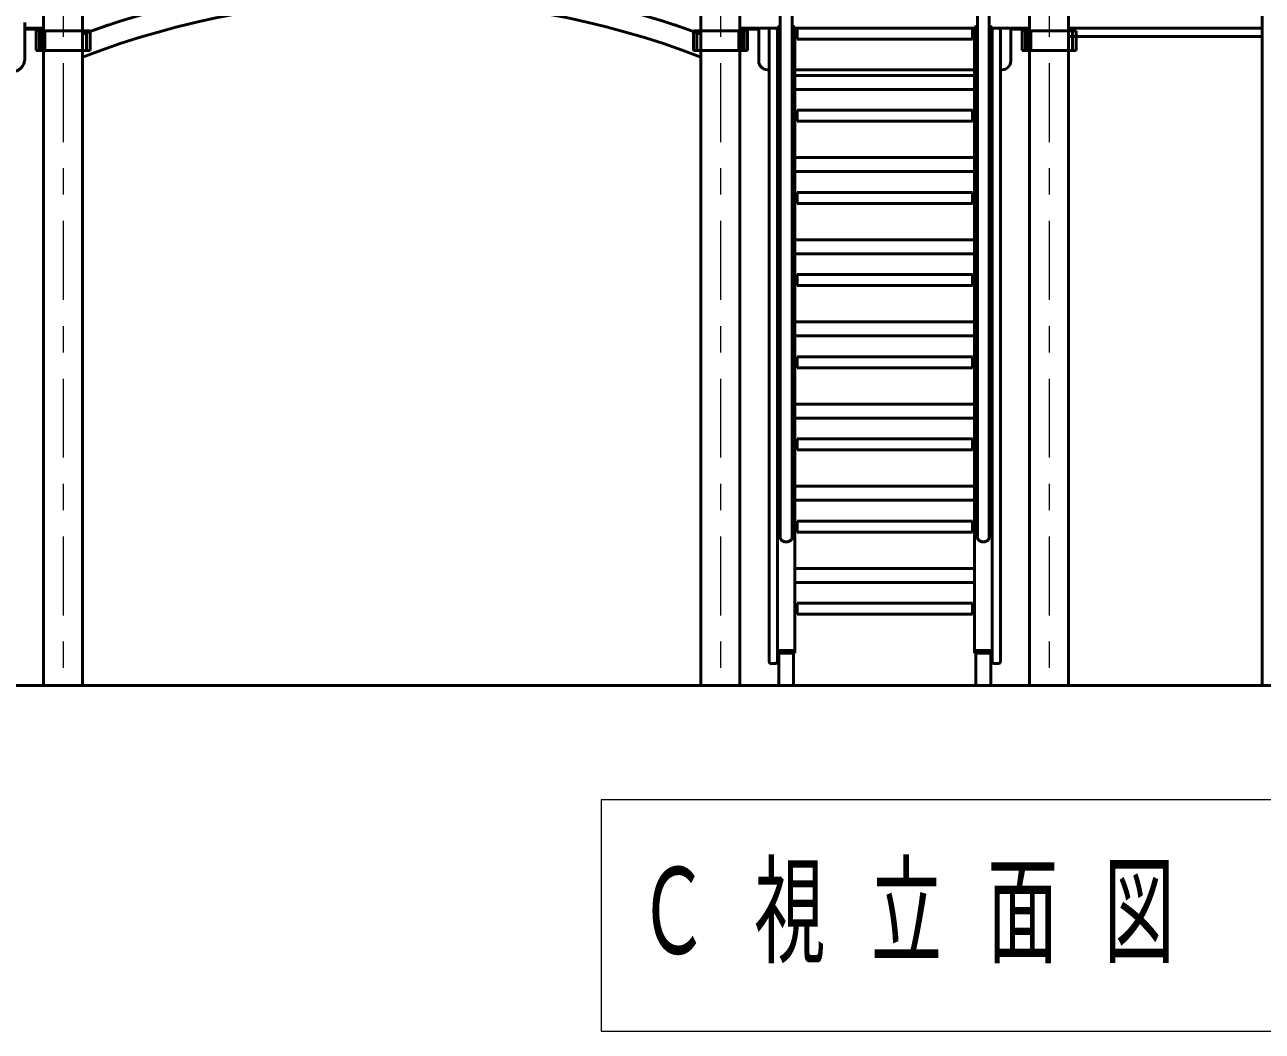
# Model space of a CAD drawing. Units: millimetres on the paper, scale 1:60. Extents: x -385 to 0, y -594 to 267.
# Drawn here: x -318.42 to -271.35, y -137.81 to -99.53 of the extents above; entities that cross this region are included whole.
import ezdxf

# ---------------------------------------------------------------- set-up
doc = ezdxf.new("R2010")
doc.units = ezdxf.units.MM
doc.linetypes.add('USER2', pattern=[6, 3, -1, 1, -1])
doc.layers.add('LY_1', color=140, linetype='Continuous', lineweight=50)
doc.styles.add('ＭＳ ゴシック', font='')
doc.styles.get('ＭＳ ゴシック').set_extended_font_data('MS Gothic')

msp = doc.modelspace()

# ---------------------------------------------------------------- linework, layer by layer
at = {"layer": 'LY_1', "color": 7, "linetype": 'USER2', "lineweight": 13}
for p, q in [((-316.958, -82.99), (-316.958, -124.657)), ((-291.958, -82.99), (-291.958, -124.657)), ((-279.458, -82.99), (-279.458, -124.657))]:
    msp.add_line(p, q, dxfattribs=at)
at = {"layer": 'LY_1'}
for p, q in [((-317.7, -124.657), (-317.7, -83.34)), ((-316.215, -124.657), (-316.215, -83.34)), ((-292.7, -124.657), (-292.7, -83.34)), ((-291.215, -124.657), (-291.215, -83.34)), ((-280.2, -124.657), (-280.2, -83.34)), ((-278.715, -124.657), (-278.715, -83.34)), ((-289.684, -119.015), (-289.684, -91.324)), ((-289.231, -119.015), (-289.231, -91.324)), ((-282.184, -119.015), (-282.184, -91.324)), ((-281.731, -119.015), (-281.731, -91.324)), ((-271.351, -124.657), (-271.351, -91.324)), ((-318.416, -100.824), (-318.416, -99.443)), ((-317.7, -99.657), (-318.416, -99.657)), ((-317.7, -99.695), (-318.416, -99.695)), ((-317.988, -99.757), (-317.988, -100.507)), ((-317.988, -99.757), (-315.928, -99.757)), ((-317.858, -99.757), (-317.858, -100.507)), ((-317.809, -99.757), (-317.809, -100.507)), ((-317.653, -99.757), (-317.653, -100.507)), ((-315.225, -99.531), (-316.215, -99.89)), ((-316.066, -99.757), (-316.066, -100.507)), ((-315.928, -99.757), (-315.928, -100.507)), ((-293.69, -99.531), (-292.7, -99.89)), ((-292.988, -99.757), (-292.988, -100.507)), ((-290.928, -99.757), (-292.988, -99.757)), ((-292.988, -99.757), (-292.988, -100.507)), ((-290.928, -99.757), (-292.988, -99.757)), ((-292.849, -99.757), (-292.849, -100.507)), ((-292.849, -99.757), (-292.849, -100.507)), ((-291.262, -99.757), (-291.262, -100.507)), ((-291.262, -99.757), (-291.262, -100.507)), ((-291.215, -99.657), (-290.499, -99.657)), ((-291.215, -99.657), (-290.499, -99.657)), ((-291.215, -99.695), (-290.499, -99.695)), ((-291.215, -99.695), (-290.499, -99.695)), ((-291.106, -99.757), (-291.106, -100.507)), ((-291.106, -99.757), (-291.106, -100.507)), ((-291.057, -99.757), (-291.057, -100.507)), ((-291.057, -99.757), (-291.057, -100.507)), ((-290.928, -99.757), (-290.928, -100.507)), ((-290.928, -99.757), (-290.928, -100.507)), ((-290.499, -99.707), (-290.499, -100.907)), ((-289.791, -99.657), (-290.449, -99.657)), ((-290.108, -123.74), (-290.108, -99.74)), ((-289.791, -99.604), (-289.684, -99.604)), ((-289.791, -99.949), (-289.791, -99.604)), ((-289.791, -123.74), (-289.791, -99.657)), ((-289.231, -99.604), (-289.124, -99.604)), ((-289.124, -99.949), (-289.124, -99.604)), ((-289.124, -123.424), (-289.124, -99.657)), ((-285.708, -99.657), (-289.124, -99.657)), ((-289.041, -100.074), (-289.041, -99.657)), ((-285.708, -99.657), (-282.291, -99.657)), ((-282.374, -100.074), (-282.374, -99.657)), ((-282.291, -99.949), (-282.291, -99.604)), ((-282.184, -99.604), (-282.291, -99.604)), ((-282.291, -123.424), (-282.291, -99.657)), ((-281.624, -99.604), (-281.731, -99.604)), ((-281.624, -99.949), (-281.624, -99.604)), ((-281.624, -123.74), (-281.624, -99.657)), ((-281.624, -99.657), (-280.966, -99.657)), ((-281.308, -123.74), (-281.308, -99.74)), ((-280.2, -99.657), (-280.916, -99.657)), ((-280.2, -99.657), (-280.916, -99.657)), ((-280.2, -99.695), (-280.916, -99.695)), ((-280.2, -99.695), (-280.916, -99.695)), ((-280.916, -99.707), (-280.916, -100.907)), ((-280.488, -99.757), (-280.488, -100.507)), ((-280.488, -99.757), (-278.428, -99.757)), ((-280.488, -99.757), (-280.488, -100.507)), ((-280.488, -99.757), (-278.428, -99.757)), ((-280.358, -99.757), (-280.358, -100.507)), ((-280.358, -99.757), (-280.358, -100.507)), ((-280.309, -99.757), (-280.309, -100.507)), ((-280.309, -99.757), (-280.309, -100.507)), ((-280.153, -99.757), (-280.153, -100.507)), ((-280.153, -99.757), (-280.153, -100.507)), ((-271.351, -99.657), (-278.715, -99.657)), ((-278.566, -99.757), (-278.566, -100.507)), ((-278.566, -99.757), (-278.566, -100.507)), ((-278.428, -99.757), (-278.428, -100.507)), ((-278.428, -99.757), (-278.428, -100.507)), ((-285.708, -100.074), (-289.041, -100.074)), ((-285.708, -100.074), (-282.374, -100.074)), ((-271.351, -99.974), (-278.715, -99.974)), ((-317.988, -100.507), (-315.928, -100.507)), ((-290.928, -100.507), (-292.988, -100.507)), ((-290.928, -100.507), (-292.988, -100.507)), ((-280.488, -100.507), (-278.428, -100.507)), ((-280.488, -100.507), (-278.428, -100.507)), ((-290.108, -101.24), (-290.166, -101.24)), ((-285.708, -101.24), (-289.124, -101.24)), ((-289.124, -101.458), (-282.291, -101.458)), ((-285.708, -101.24), (-282.291, -101.24)), ((-281.308, -101.24), (-281.249, -101.24)), ((-289.124, -101.989), (-282.291, -101.989)), ((-289.041, -103.199), (-289.041, -102.782)), ((-285.708, -102.782), (-289.041, -102.782)), ((-285.708, -102.782), (-282.374, -102.782)), ((-282.374, -103.199), (-282.374, -102.782)), ((-285.708, -103.199), (-289.041, -103.199)), ((-285.708, -103.199), (-282.374, -103.199)), ((-289.124, -104.583), (-282.291, -104.583)), ((-289.124, -105.114), (-282.291, -105.114)), ((-289.041, -106.324), (-289.041, -105.907)), ((-285.708, -105.907), (-289.041, -105.907)), ((-285.708, -106.324), (-289.041, -106.324)), ((-285.708, -105.907), (-282.374, -105.907)), ((-285.708, -106.324), (-282.374, -106.324)), ((-282.374, -106.324), (-282.374, -105.907)), ((-289.124, -107.708), (-282.291, -107.708)), ((-289.124, -108.239), (-282.291, -108.239)), ((-289.041, -109.449), (-289.041, -109.032)), ((-285.708, -109.032), (-289.041, -109.032)), ((-285.708, -109.032), (-282.374, -109.032)), ((-282.374, -109.449), (-282.374, -109.032)), ((-285.708, -109.449), (-289.041, -109.449)), ((-285.708, -109.449), (-282.374, -109.449)), ((-289.124, -110.833), (-282.291, -110.833)), ((-289.124, -111.364), (-282.291, -111.364)), ((-289.041, -112.574), (-289.041, -112.157)), ((-285.708, -112.157), (-289.041, -112.157)), ((-285.708, -112.157), (-282.374, -112.157)), ((-282.374, -112.574), (-282.374, -112.157)), ((-285.708, -112.574), (-289.041, -112.574)), ((-285.708, -112.574), (-282.374, -112.574)), ((-289.124, -113.958), (-282.291, -113.958)), ((-289.124, -114.489), (-282.291, -114.489)), ((-289.041, -115.699), (-289.041, -115.282)), ((-285.708, -115.282), (-289.041, -115.282)), ((-285.708, -115.282), (-282.374, -115.282)), ((-282.374, -115.699), (-282.374, -115.282)), ((-285.708, -115.699), (-289.041, -115.699)), ((-285.708, -115.699), (-282.374, -115.699)), ((-289.124, -117.083), (-282.291, -117.083)), ((-289.124, -117.614), (-282.291, -117.614)), ((-289.041, -118.824), (-289.041, -118.407)), ((-285.708, -118.407), (-289.041, -118.407)), ((-285.708, -118.407), (-282.374, -118.407)), ((-282.374, -118.824), (-282.374, -118.407)), ((-285.708, -118.824), (-289.041, -118.824)), ((-285.708, -118.824), (-282.374, -118.824)), ((-289.124, -120.208), (-282.291, -120.208)), ((-289.124, -120.739), (-282.291, -120.739)), ((-289.041, -121.949), (-289.041, -121.532)), ((-285.708, -121.532), (-289.041, -121.532)), ((-285.708, -121.532), (-282.374, -121.532)), ((-282.374, -121.949), (-282.374, -121.532)), ((-285.708, -121.949), (-289.041, -121.949)), ((-285.708, -121.949), (-282.374, -121.949)), ((-289.791, -123.324), (-289.124, -123.324)), ((-289.791, -123.424), (-289.124, -123.424)), ((-289.741, -124.657), (-289.741, -123.424)), ((-289.174, -124.657), (-289.174, -123.424)), ((-281.624, -123.324), (-282.291, -123.324)), ((-281.624, -123.424), (-282.291, -123.424)), ((-282.241, -124.657), (-282.241, -123.424)), ((-281.674, -124.657), (-281.674, -123.424)), ((-290.024, -123.824), (-289.874, -123.824)), ((-281.391, -123.824), (-281.541, -123.824))]:
    msp.add_line(p, q, dxfattribs=at)
at = {"layer": 'LY_1', "color": 7}
for p, q in [((-345.977, -124.657), (-190.21, -124.657)), ((-256.541, -124.657), (-302.487, -124.657))]:
    msp.add_line(p, q, dxfattribs=at)
at = {"layer": 'LY_1', "color": 7, "lineweight": 13}
for p, q in [((-296.494, -129.005), (-296.494, -137.805)), ((-239.694, -129.005), (-296.494, -129.005)), ((-296.494, -137.805), (-239.694, -137.805))]:
    msp.add_line(p, q, dxfattribs=at)
at = {"layer": 'LY_1'}
for points in [[(-289.231, -119.015), (-289.233, -119.039), (-289.239, -119.062), (-289.248, -119.085), (-289.261, -119.106), (-289.278, -119.126), (-289.297, -119.144), (-289.32, -119.16), (-289.344, -119.173), (-289.371, -119.184), (-289.399, -119.192), (-289.428, -119.196), (-289.458, -119.198), (-289.487, -119.196), (-289.516, -119.192), (-289.544, -119.184), (-289.571, -119.173), (-289.596, -119.16), (-289.618, -119.144), (-289.638, -119.126), (-289.654, -119.106), (-289.667, -119.085), (-289.677, -119.062), (-289.682, -119.039), (-289.684, -119.015)], [(-282.184, -119.015), (-282.182, -119.039), (-282.177, -119.062), (-282.167, -119.085), (-282.154, -119.106), (-282.138, -119.126), (-282.118, -119.144), (-282.096, -119.16), (-282.071, -119.173), (-282.044, -119.184), (-282.016, -119.192), (-281.987, -119.196), (-281.958, -119.198), (-281.928, -119.196), (-281.899, -119.192), (-281.871, -119.184), (-281.844, -119.173), (-281.82, -119.16), (-281.797, -119.144), (-281.778, -119.126), (-281.761, -119.106), (-281.748, -119.085), (-281.739, -119.062), (-281.733, -119.039), (-281.731, -119.015)]]:
    msp.add_lwpolyline(points, dxfattribs=at)
for centre, radius, start, end in [((-304.458, -131.515), 33.738, 69.605, 110.395), ((-304.458, -131.515), 32.928, 69.08, 110.92), ((-290.449, -99.707), 0.05, 90, 180), ((-290.024, -99.74), 0.0833, 90, 180), ((-289.874, -99.74), 0.0833, 0, 90), ((-281.541, -99.74), 0.0833, 90, 180), ((-281.391, -99.74), 0.0833, 0, 90), ((-280.966, -99.707), 0.05, 0, 90), ((-318.916, -100.824), 0.5, 270, 0), ((-290.166, -100.907), 0.333, 180, 270), ((-281.249, -100.907), 0.333, 270, 0), ((-290.024, -123.74), 0.0833, 180, 270), ((-289.874, -123.74), 0.0833, 270, 0), ((-281.541, -123.74), 0.0833, 180, 270), ((-281.391, -123.74), 0.0833, 270, 0)]:
    msp.add_arc(centre, radius, start, end, dxfattribs=at)

# ---------------------------------------------------------------- texts
at = {"layer": 'LY_1', "color": 7, "insert": (-295.094, -133.405), "char_height": 3.299, "attachment_point": 4, "style": 'ＭＳ ゴシック'}
msp.add_mtext('\\T1.64;\\W0.6;Ｃ視立面図\u3000Ｓ＝１／６０', dxfattribs=at)

doc.saveas('drawing.dxf')
